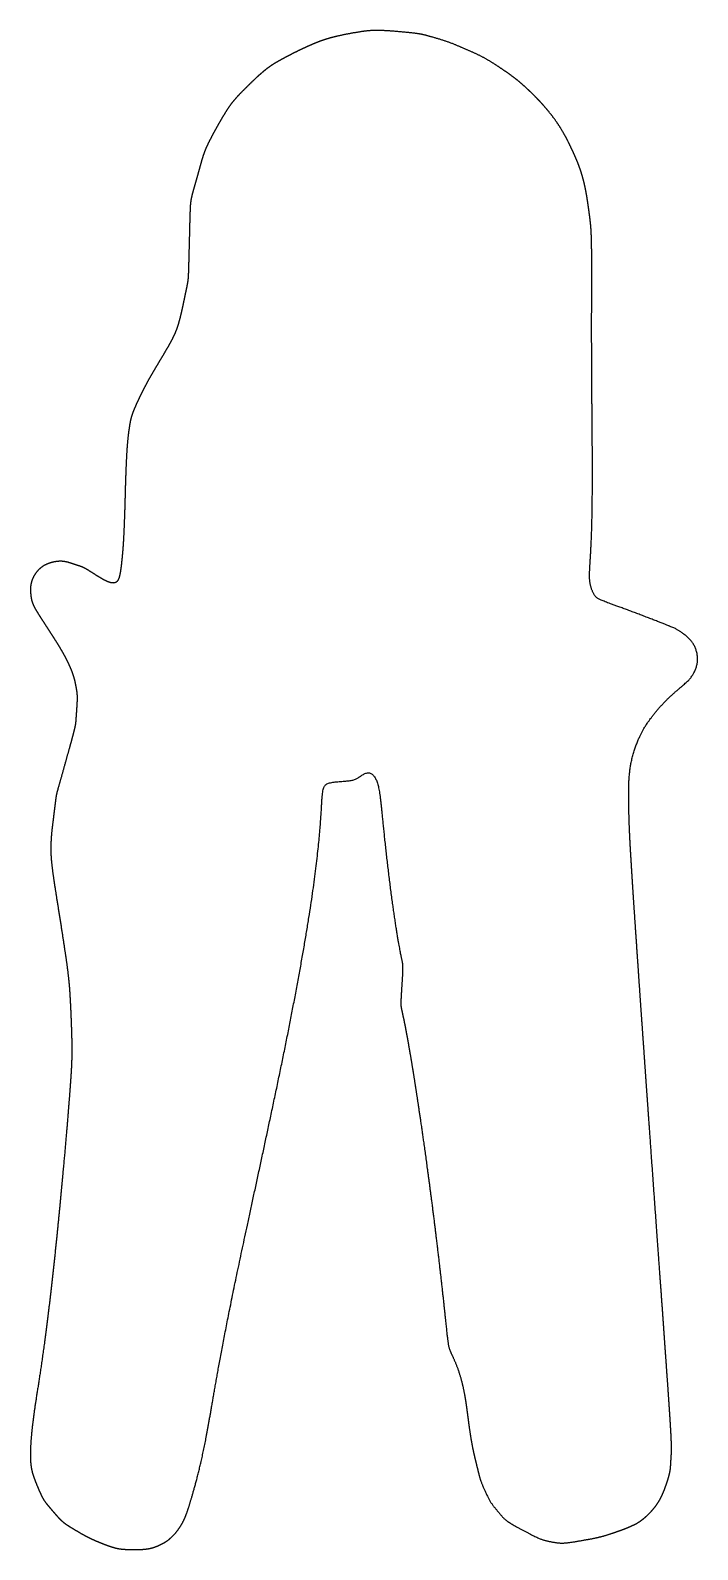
# Model space of a CAD drawing. Header units: millimetres. Extents: x -39 to 39, y -88 to 88.
import ezdxf

# ---------------------------------------------------------------- set-up
doc = ezdxf.new("R2010")
doc.units = ezdxf.units.MM
doc.layers.get('0').update_dxf_attribs({"linetype": 'CONTINUOUS'})

msp = doc.modelspace()

# ---------------------------------------------------------------- linework, layer by layer
msp.add_open_spline([(-29.1, -88.2), (-29.16, -88.18), (-29.29, -88.14), (-29.49, -88.08), (-29.78, -87.98), (-30.17, -87.84), (-30.6, -87.67), (-31.08, -87.48), (-31.59, -87.26), (-32.13, -87), (-32.68, -86.7), (-33.22, -86.39), (-33.72, -86.09), (-34.15, -85.83), (-34.5, -85.61), (-34.79, -85.42), (-35.06, -85.21), (-35.37, -84.92), (-35.73, -84.54), (-36.12, -84.09), (-36.51, -83.63), (-36.85, -83.23), (-37.12, -82.9), (-37.31, -82.61), (-37.48, -82.31), (-37.67, -81.91), (-37.88, -81.42), (-38.11, -80.87), (-38.33, -80.31), (-38.51, -79.82), (-38.63, -79.41), (-38.71, -79.07), (-38.76, -78.76), (-38.8, -78.43), (-38.83, -78.06), (-38.84, -77.62), (-38.84, -77.09), (-38.82, -76.49), (-38.78, -75.81), (-38.72, -75.08), (-38.64, -74.32), (-38.55, -73.52), (-38.44, -72.71), (-38.32, -71.87), (-38.19, -71), (-38.05, -70.08), (-37.89, -69.1), (-37.73, -68.04), (-37.56, -66.89), (-37.38, -65.64), (-37.19, -64.28), (-37, -62.82), (-36.8, -61.26), (-36.6, -59.61), (-36.4, -57.89), (-36.2, -56.1), (-36, -54.27), (-35.81, -52.41), (-35.62, -50.55), (-35.44, -48.7), (-35.27, -46.89), (-35.1, -45.12), (-34.95, -43.43), (-34.8, -41.82), (-34.67, -40.31), (-34.55, -38.9), (-34.45, -37.61), (-34.35, -36.43), (-34.27, -35.37), (-34.2, -34.42), (-34.14, -33.58), (-34.09, -32.82), (-34.05, -32.13), (-34.03, -31.49), (-34.01, -30.85), (-34.01, -30.21), (-34.01, -29.54), (-34.03, -28.82), (-34.05, -28.06), (-34.08, -27.26), (-34.11, -26.46), (-34.14, -25.67), (-34.18, -24.91), (-34.22, -24.19), (-34.26, -23.49), (-34.31, -22.8), (-34.38, -22.1), (-34.46, -21.34), (-34.57, -20.49), (-34.7, -19.55), (-34.86, -18.5), (-35.03, -17.35), (-35.22, -16.13), (-35.42, -14.87), (-35.62, -13.6), (-35.82, -12.37), (-36, -11.21), (-36.16, -10.15), (-36.29, -9.19), (-36.39, -8.34), (-36.45, -7.57), (-36.47, -6.85), (-36.45, -6.14), (-36.41, -5.4), (-36.33, -4.62), (-36.23, -3.81), (-36.13, -3), (-36.04, -2.25), (-35.96, -1.61), (-35.9, -1.12), (-35.85, -0.77), (-35.8, -0.49), (-35.71, -0.14), (-35.56, 0.38), (-35.35, 1.14), (-35.07, 2.11), (-34.76, 3.23), (-34.44, 4.38), (-34.14, 5.45), (-33.9, 6.36), (-33.72, 7.03), (-33.62, 7.48), (-33.57, 7.79), (-33.55, 8.11), (-33.52, 8.53), (-33.48, 9.07), (-33.44, 9.69), (-33.4, 10.29), (-33.39, 10.8), (-33.41, 11.2), (-33.45, 11.54), (-33.51, 11.86), (-33.58, 12.23), (-33.65, 12.62), (-33.75, 13.01), (-33.87, 13.38), (-33.99, 13.74), (-34.13, 14.08), (-34.29, 14.45), (-34.47, 14.86), (-34.72, 15.36), (-35.05, 15.96), (-35.46, 16.67), (-35.96, 17.47), (-36.5, 18.31), (-37.04, 19.15), (-37.55, 19.93), (-37.98, 20.6), (-38.31, 21.15), (-38.52, 21.57), (-38.65, 21.9), (-38.72, 22.21), (-38.78, 22.56), (-38.82, 22.94), (-38.84, 23.34), (-38.82, 23.74), (-38.75, 24.12), (-38.64, 24.48), (-38.48, 24.83), (-38.28, 25.16), (-38.05, 25.47), (-37.78, 25.75), (-37.49, 25.99), (-37.16, 26.19), (-36.81, 26.35), (-36.44, 26.47), (-36.07, 26.56), (-35.69, 26.62), (-35.32, 26.64), (-34.94, 26.62), (-34.54, 26.54), (-34.15, 26.42), (-33.78, 26.29), (-33.45, 26.18), (-33.15, 26.09), (-32.83, 25.98), (-32.42, 25.79), (-31.9, 25.47), (-31.26, 25.06), (-30.58, 24.62), (-29.93, 24.27), (-29.37, 24.07), (-28.95, 24.08), (-28.68, 24.29), (-28.51, 24.66), (-28.4, 25.12), (-28.32, 25.65), (-28.24, 26.25), (-28.17, 26.94), (-28.09, 27.75), (-28.02, 28.7), (-27.96, 29.8), (-27.91, 31.03), (-27.86, 32.37), (-27.82, 33.76), (-27.79, 35.16), (-27.74, 36.53), (-27.7, 37.8), (-27.64, 38.94), (-27.58, 39.93), (-27.51, 40.73), (-27.44, 41.37), (-27.37, 41.88), (-27.31, 42.28), (-27.26, 42.63), (-27.2, 42.96), (-27.11, 43.33), (-26.99, 43.75), (-26.8, 44.23), (-26.58, 44.74), (-26.34, 45.27), (-26.1, 45.78), (-25.87, 46.25), (-25.64, 46.7), (-25.4, 47.16), (-25.14, 47.65), (-24.82, 48.2), (-24.46, 48.82), (-24.06, 49.5), (-23.63, 50.21), (-23.21, 50.92), (-22.81, 51.6), (-22.45, 52.24), (-22.15, 52.83), (-21.9, 53.4), (-21.68, 53.99), (-21.5, 54.63), (-21.32, 55.32), (-21.15, 56.08), (-20.99, 56.85), (-20.84, 57.58), (-20.7, 58.22), (-20.6, 58.72), (-20.53, 59.09), (-20.48, 59.4), (-20.46, 59.75), (-20.43, 60.27), (-20.41, 60.99), (-20.39, 61.92), (-20.36, 63), (-20.33, 64.14), (-20.3, 65.27), (-20.28, 66.29), (-20.25, 67.15), (-20.23, 67.83), (-20.19, 68.36), (-20.12, 68.81), (-20.02, 69.27), (-19.88, 69.79), (-19.7, 70.41), (-19.5, 71.09), (-19.3, 71.8), (-19.12, 72.47), (-18.95, 73.08), (-18.8, 73.6), (-18.65, 74.07), (-18.47, 74.54), (-18.24, 75.06), (-17.95, 75.66), (-17.59, 76.34), (-17.19, 77.07), (-16.77, 77.81), (-16.36, 78.51), (-15.97, 79.14), (-15.62, 79.67), (-15.29, 80.1), (-14.97, 80.48), (-14.63, 80.85), (-14.25, 81.24), (-13.81, 81.68), (-13.32, 82.16), (-12.81, 82.66), (-12.3, 83.14), (-11.79, 83.58), (-11.32, 83.97), (-10.87, 84.29), (-10.44, 84.57), (-10.01, 84.82), (-9.57, 85.06), (-9.11, 85.31), (-8.62, 85.57), (-8.12, 85.82), (-7.61, 86.08), (-7.1, 86.32), (-6.59, 86.55), (-6.1, 86.77), (-5.63, 86.97), (-5.17, 87.15), (-4.7, 87.32), (-4.19, 87.48), (-3.63, 87.64), (-3.01, 87.79), (-2.33, 87.93), (-1.63, 88.07), (-0.94, 88.19), (-0.29, 88.29), (0.28, 88.37), (0.8, 88.42), (1.3, 88.45), (1.81, 88.44), (2.4, 88.41), (3.07, 88.37), (3.81, 88.31), (4.55, 88.25), (5.25, 88.18), (5.85, 88.12), (6.32, 88.06), (6.68, 88), (7.01, 87.92), (7.37, 87.83), (7.83, 87.7), (8.36, 87.55), (8.94, 87.38), (9.52, 87.19), (10.08, 86.99), (10.59, 86.79), (11.08, 86.59), (11.55, 86.38), (12.02, 86.18), (12.5, 85.97), (13, 85.75), (13.5, 85.51), (14.01, 85.25), (14.5, 84.97), (14.97, 84.68), (15.42, 84.39), (15.85, 84.1), (16.27, 83.82), (16.69, 83.54), (17.12, 83.23), (17.58, 82.89), (18.07, 82.49), (18.61, 82.03), (19.17, 81.52), (19.75, 80.96), (20.33, 80.37), (20.88, 79.77), (21.4, 79.17), (21.87, 78.58), (22.3, 78.01), (22.67, 77.47), (22.99, 76.96), (23.28, 76.47), (23.54, 75.99), (23.78, 75.53), (24.02, 75.05), (24.26, 74.56), (24.5, 74.03), (24.75, 73.46), (25, 72.86), (25.23, 72.21), (25.45, 71.53), (25.64, 70.82), (25.8, 70.11), (25.93, 69.42), (26.04, 68.75), (26.13, 68.12), (26.21, 67.55), (26.28, 67.01), (26.35, 66.51), (26.41, 66), (26.46, 65.45), (26.5, 64.82), (26.52, 64.09), (26.54, 63.23), (26.55, 62.22), (26.56, 61.05), (26.55, 59.73), (26.55, 58.25), (26.54, 56.61), (26.54, 54.83), (26.54, 52.92), (26.54, 50.9), (26.55, 48.8), (26.57, 46.64), (26.58, 44.45), (26.6, 42.26), (26.62, 40.1), (26.63, 38), (26.63, 36), (26.62, 34.11), (26.6, 32.37), (26.56, 30.79), (26.52, 29.38), (26.46, 28.15), (26.4, 27.11), (26.35, 26.24), (26.3, 25.52), (26.28, 24.92), (26.3, 24.41), (26.37, 23.95), (26.48, 23.52), (26.64, 23.12), (26.8, 22.78), (26.97, 22.52), (27.17, 22.33), (27.48, 22.16), (27.97, 21.97), (28.69, 21.7), (29.64, 21.36), (30.76, 20.95), (31.95, 20.5), (33.13, 20.05), (34.21, 19.63), (35.09, 19.28), (35.75, 19.02), (36.19, 18.84), (36.48, 18.69), (36.73, 18.54), (37.01, 18.35), (37.32, 18.12), (37.65, 17.86), (37.95, 17.58), (38.2, 17.29), (38.41, 16.98), (38.58, 16.65), (38.71, 16.29), (38.82, 15.92), (38.88, 15.53), (38.89, 15.15), (38.85, 14.77), (38.76, 14.39), (38.63, 14.02), (38.47, 13.67), (38.29, 13.35), (38.08, 13.07), (37.84, 12.78), (37.52, 12.48), (37.13, 12.14), (36.65, 11.74), (36.12, 11.28), (35.56, 10.77), (34.99, 10.2), (34.44, 9.61), (33.94, 9.02), (33.5, 8.45), (33.13, 7.95), (32.84, 7.52), (32.62, 7.16), (32.44, 6.85), (32.28, 6.53), (32.11, 6.17), (31.92, 5.74), (31.72, 5.23), (31.52, 4.65), (31.33, 4.04), (31.17, 3.4), (31.05, 2.75), (30.96, 2.09), (30.9, 1.42), (30.87, 0.74), (30.85, 0.06), (30.85, -0.63), (30.85, -1.3), (30.87, -1.96), (30.88, -2.61), (30.9, -3.24), (30.92, -3.88), (30.94, -4.56), (30.98, -5.32), (31.02, -6.19), (31.08, -7.24), (31.16, -8.48), (31.25, -9.98), (31.36, -11.75), (31.5, -13.81), (31.66, -16.18), (31.84, -18.83), (32.04, -21.77), (32.26, -24.95), (32.5, -28.35), (32.75, -31.92), (33.01, -35.63), (33.28, -39.41), (33.55, -43.22), (33.82, -47.01), (34.09, -50.72), (34.34, -54.3), (34.59, -57.71), (34.82, -60.9), (35.03, -63.83), (35.21, -66.47), (35.38, -68.79), (35.52, -70.8), (35.63, -72.47), (35.72, -73.83), (35.78, -74.9), (35.82, -75.71), (35.84, -76.33), (35.84, -76.81), (35.83, -77.23), (35.81, -77.62), (35.78, -78.02), (35.76, -78.4), (35.74, -78.76), (35.71, -79.1), (35.65, -79.46), (35.55, -79.88), (35.4, -80.38), (35.21, -80.94), (35.01, -81.49), (34.8, -81.99), (34.61, -82.4), (34.43, -82.73), (34.25, -83.02), (34.05, -83.3), (33.82, -83.6), (33.56, -83.9), (33.28, -84.2), (32.99, -84.48), (32.71, -84.73), (32.45, -84.95), (32.18, -85.15), (31.87, -85.35), (31.44, -85.57), (30.9, -85.81), (30.26, -86.07), (29.57, -86.32), (28.88, -86.56), (28.23, -86.77), (27.66, -86.93), (27.14, -87.05), (26.65, -87.16), (26.14, -87.25), (25.6, -87.34), (25.03, -87.44), (24.45, -87.54), (23.92, -87.61), (23.46, -87.67), (23.08, -87.69), (22.72, -87.67), (22.36, -87.62), (21.96, -87.55), (21.57, -87.48), (21.21, -87.4), (20.9, -87.32), (20.58, -87.21), (20.18, -87.03), (19.65, -86.77), (19.02, -86.45), (18.34, -86.09), (17.69, -85.73), (17.14, -85.41), (16.72, -85.15), (16.43, -84.92), (16.2, -84.69), (15.97, -84.43), (15.72, -84.12), (15.46, -83.82), (15.22, -83.53), (15.01, -83.26), (14.8, -82.96), (14.58, -82.57), (14.33, -82.09), (14.07, -81.54), (13.84, -81), (13.65, -80.53), (13.52, -80.14), (13.43, -79.8), (13.35, -79.46), (13.25, -79.05), (13.12, -78.54), (12.96, -77.91), (12.79, -77.18), (12.62, -76.36), (12.46, -75.48), (12.32, -74.55), (12.19, -73.61), (12.07, -72.65), (11.94, -71.69), (11.8, -70.74), (11.63, -69.81), (11.42, -68.92), (11.18, -68.08), (10.93, -67.32), (10.67, -66.66), (10.43, -66.12), (10.22, -65.69), (10.06, -65.34), (9.93, -65.01), (9.84, -64.58), (9.75, -63.98), (9.65, -63.08), (9.52, -61.83), (9.35, -60.19), (9.13, -58.16), (8.86, -55.78), (8.54, -53.09), (8.19, -50.16), (7.79, -47.07), (7.37, -43.93), (6.94, -40.81), (6.51, -37.82), (6.09, -35.04), (5.7, -32.55), (5.34, -30.41), (5.03, -28.65), (4.77, -27.3), (4.57, -26.33), (4.42, -25.69), (4.34, -25.29), (4.3, -24.99), (4.31, -24.64), (4.34, -24.13), (4.38, -23.46), (4.43, -22.68), (4.48, -21.9), (4.52, -21.22), (4.53, -20.71), (4.52, -20.36), (4.48, -20.05), (4.39, -19.67), (4.27, -19.08), (4.1, -18.23), (3.9, -17.1), (3.68, -15.7), (3.44, -14.08), (3.19, -12.29), (2.95, -10.42), (2.73, -8.53), (2.52, -6.72), (2.34, -5.05), (2.2, -3.58), (2.07, -2.32), (1.96, -1.3), (1.86, -0.47), (1.75, 0.2), (1.61, 0.76), (1.44, 1.22), (1.22, 1.61), (0.94, 1.9), (0.62, 2.04), (0.27, 2), (-0.09, 1.81), (-0.43, 1.57), (-0.74, 1.36), (-1.06, 1.2), (-1.42, 1.11), (-1.88, 1.06), (-2.44, 1.01), (-3.05, 0.97), (-3.62, 0.9), (-4.1, 0.81), (-4.45, 0.66), (-4.66, 0.39), (-4.78, -0.04), (-4.85, -0.7), (-4.9, -1.61), (-4.97, -2.81), (-5.07, -4.3), (-5.23, -6.11), (-5.46, -8.21), (-5.76, -10.61), (-6.14, -13.27), (-6.6, -16.18), (-7.13, -19.3), (-7.73, -22.6), (-8.38, -26.03), (-9.08, -29.57), (-9.82, -33.16), (-10.58, -36.76), (-11.34, -40.34), (-12.09, -43.85), (-12.83, -47.26), (-13.54, -50.53), (-14.2, -53.64), (-14.82, -56.56), (-15.38, -59.27), (-15.88, -61.78), (-16.33, -64.07), (-16.72, -66.16), (-17.07, -68.06), (-17.37, -69.78), (-17.64, -71.35), (-17.89, -72.79), (-18.13, -74.11), (-18.35, -75.34), (-18.58, -76.49), (-18.81, -77.59), (-19.05, -78.63), (-19.29, -79.63), (-19.54, -80.57), (-19.78, -81.45), (-20.01, -82.24), (-20.22, -82.94), (-20.4, -83.52), (-20.56, -84), (-20.69, -84.39), (-20.83, -84.73), (-20.97, -85.04), (-21.14, -85.37), (-21.34, -85.7), (-21.56, -86.03), (-21.79, -86.35), (-22.04, -86.64), (-22.3, -86.91), (-22.58, -87.16), (-22.87, -87.4), (-23.2, -87.61), (-23.55, -87.8), (-23.91, -87.97), (-24.26, -88.11), (-24.59, -88.22), (-24.92, -88.31), (-25.3, -88.37), (-25.77, -88.42), (-26.31, -88.44), (-26.91, -88.45), (-27.48, -88.43), (-28, -88.4), (-28.43, -88.36), (-28.71, -88.3), (-28.9, -88.26), (-29.03, -88.22), (-29.1, -88.2)], degree=5)

doc.saveas('drawing.dxf')
